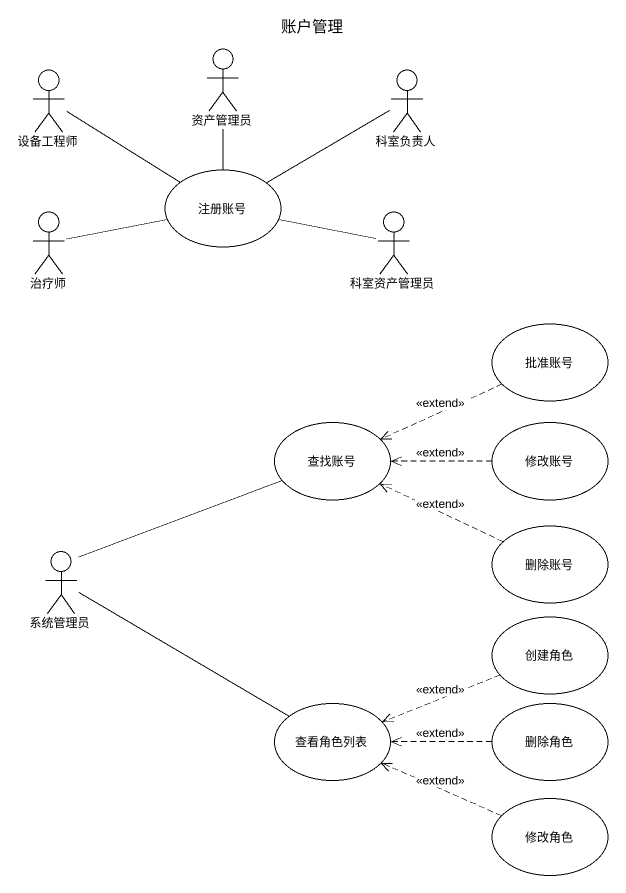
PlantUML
@startuml
title 账户管理
actor 设备工程师
actor 资产管理员
actor 科室负责人
usecase 注册账号
actor 治疗师
actor 科室资产管理员
usecase 批准账号
usecase 查找账号
usecase 修改账号
usecase 删除账号
actor 系统管理员
usecase 创建角色
usecase 查看角色列表
usecase 删除角色
usecase 修改角色
设备工程师 -right- 注册账号
资产管理员 -- 注册账号
科室负责人 -left- 注册账号
治疗师 -right- 注册账号
科室资产管理员 -left- 注册账号
批准账号 .left.> 查找账号 : <<extend>>
修改账号 .left.> 查找账号 : <<extend>>
删除账号 .left.> 查找账号 : <<extend>>
系统管理员 -right- 查找账号
系统管理员 -right- 查看角色列表
创建角色 .left.> 查看角色列表 : <<extend>>
删除角色 .left.> 查看角色列表 : <<extend>>
修改角色 .left.> 查看角色列表 : <<extend>>
@enduml
